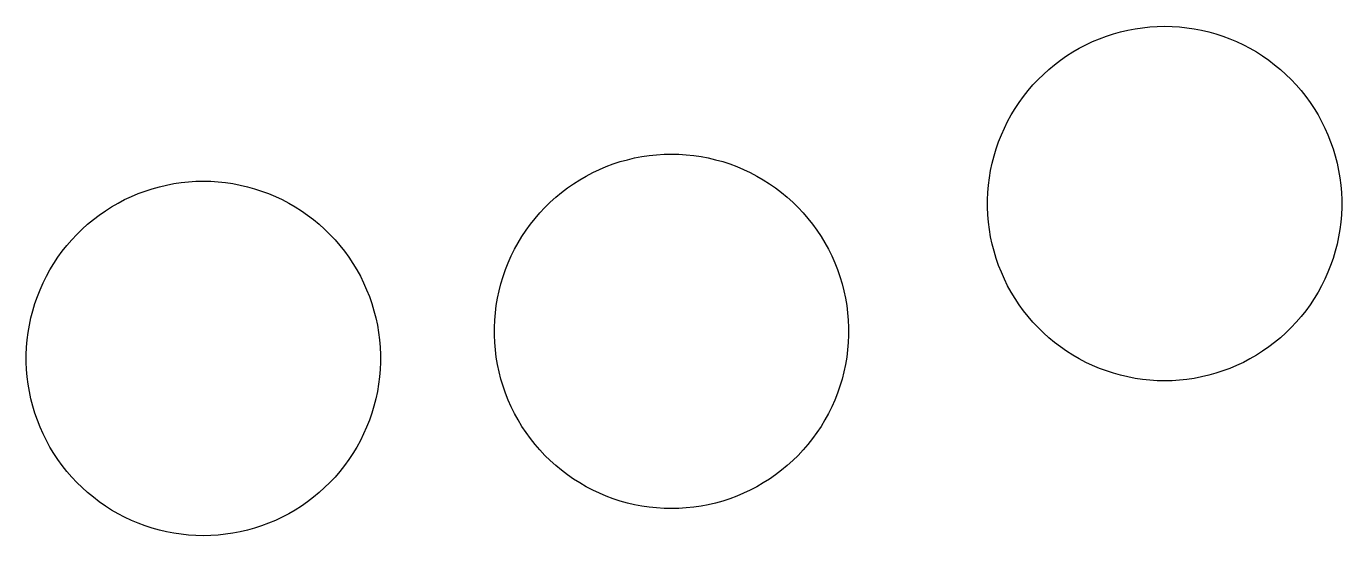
# Model space of a CAD drawing. Header units: metres. Extents: x -102 to 102, y -50 to 50.
# Drawn here: x -86.52 to -74.63, y 2.73 to 7.32 of the extents above; entities that cross this region are included whole.
import ezdxf

# ---------------------------------------------------------------- set-up
doc = ezdxf.new("R2010")
doc.units = ezdxf.units.M

msp = doc.modelspace()

# ---------------------------------------------------------------- linework, layer by layer
for p, q in [((-76.7596, 7.23378), (-76.6959, 7.25449)), ((-76.6959, 7.25449), (-76.6313, 7.27251)), ((-76.6313, 7.27251), (-76.5661, 7.28781)), ((-76.5661, 7.28781), (-76.5003, 7.30037)), ((-76.5003, 7.30037), (-76.434, 7.31015)), ((-76.434, 7.31015), (-76.3673, 7.31717)), ((-76.3673, 7.31717), (-76.3004, 7.32137)), ((-76.3004, 7.32137), (-76.2334, 7.32277)), ((-76.2334, 7.32277), (-76.1664, 7.32137)), ((-76.1664, 7.32137), (-76.0995, 7.31717)), ((-76.0995, 7.31717), (-76.0329, 7.31015)), ((-76.0329, 7.31015), (-75.9666, 7.30037)), ((-75.9666, 7.30037), (-75.9008, 7.28781)), ((-75.9008, 7.28781), (-75.8355, 7.27251)), ((-75.8355, 7.27251), (-75.771, 7.25449)), ((-75.771, 7.25449), (-75.7072, 7.23378)), ((-77.0042, 7.12486), (-76.9449, 7.15591)), ((-76.9449, 7.15591), (-76.8842, 7.18445)), ((-76.8842, 7.18445), (-76.8224, 7.21042)), ((-76.8224, 7.21042), (-76.7596, 7.23378)), ((-75.7072, 7.23378), (-75.6444, 7.21042)), ((-75.6444, 7.21042), (-75.5827, 7.18445)), ((-75.5827, 7.18445), (-75.522, 7.15591)), ((-75.522, 7.15591), (-75.4626, 7.12486)), ((-77.2273, 6.97668), (-77.1739, 7.0172)), ((-77.1739, 7.0172), (-77.1189, 7.05545)), ((-77.1189, 7.05545), (-77.0623, 7.09135)), ((-77.0623, 7.09135), (-77.0042, 7.12486)), ((-75.4626, 7.12486), (-75.4046, 7.09135)), ((-75.4046, 7.09135), (-75.348, 7.05545)), ((-75.348, 7.05545), (-75.293, 7.0172)), ((-75.293, 7.0172), (-75.2396, 6.97668)), ((-77.3287, 6.88913), (-77.2789, 6.93396)), ((-77.2789, 6.93396), (-77.2273, 6.97668)), ((-75.2396, 6.97668), (-75.188, 6.93396)), ((-75.188, 6.93396), (-75.1382, 6.88913)), ((-77.4663, 6.74265), (-77.4225, 6.79338)), ((-77.4225, 6.79338), (-77.3766, 6.84224)), ((-77.3766, 6.84224), (-77.3287, 6.88913)), ((-75.1382, 6.88913), (-75.0903, 6.84224)), ((-75.0903, 6.84224), (-75.0444, 6.79338)), ((-75.0444, 6.79338), (-75.0006, 6.74265)), ((-77.5473, 6.63591), (-77.5079, 6.69012)), ((-77.5079, 6.69012), (-77.4663, 6.74265)), ((-75.0006, 6.74265), (-74.959, 6.69012)), ((-74.959, 6.69012), (-74.9196, 6.63591)), ((-77.6191, 6.52277), (-77.5844, 6.58009)), ((-77.5844, 6.58009), (-77.5473, 6.63591)), ((-74.9196, 6.63591), (-74.8825, 6.58009)), ((-74.8825, 6.58009), (-74.8478, 6.52277)), ((-77.6812, 6.40402), (-77.6514, 6.46405)), ((-77.6514, 6.46405), (-77.6191, 6.52277)), ((-74.8478, 6.52277), (-74.8155, 6.46405)), ((-74.8155, 6.46405), (-74.7857, 6.40402)), ((-77.7331, 6.28049), (-77.7084, 6.3428)), ((-77.7084, 6.3428), (-77.6812, 6.40402)), ((-74.7857, 6.40402), (-74.7585, 6.3428)), ((-74.7585, 6.3428), (-74.7338, 6.28049)), ((-77.7745, 6.15305), (-77.7551, 6.21719)), ((-77.7551, 6.21719), (-77.7331, 6.28049)), ((-74.7338, 6.28049), (-74.7117, 6.21719)), ((-74.7117, 6.21719), (-74.6924, 6.15305)), ((-81.2774, 6.0571), (-81.2146, 6.08046)), ((-81.2146, 6.08046), (-81.1508, 6.10117)), ((-81.1508, 6.10117), (-81.0863, 6.11919)), ((-81.0863, 6.11919), (-81.021, 6.13449)), ((-81.021, 6.13449), (-80.9552, 6.14705)), ((-80.9552, 6.14705), (-80.8889, 6.15683)), ((-80.8889, 6.15683), (-80.8223, 6.16383)), ((-80.8223, 6.16383), (-80.7554, 6.16805)), ((-80.7554, 6.16805), (-80.6884, 6.16945)), ((-80.6884, 6.16945), (-80.6214, 6.16805)), ((-80.6214, 6.16805), (-80.5545, 6.16383)), ((-80.5545, 6.16383), (-80.4878, 6.15683)), ((-80.4878, 6.15683), (-80.4215, 6.14705)), ((-80.4215, 6.14705), (-80.3557, 6.13449)), ((-80.3557, 6.13449), (-80.2905, 6.11919)), ((-80.2905, 6.11919), (-80.2259, 6.10117)), ((-80.2259, 6.10117), (-80.1622, 6.08046)), ((-80.1622, 6.08046), (-80.0994, 6.0571)), ((-77.8051, 6.02258), (-77.7912, 6.08813)), ((-77.7912, 6.08813), (-77.7745, 6.15305)), ((-74.6924, 6.15305), (-74.6757, 6.08813)), ((-74.6757, 6.08813), (-74.6618, 6.02258)), ((-81.5172, 5.93803), (-81.4592, 5.97154)), ((-81.4592, 5.97154), (-81.3998, 6.00259)), ((-81.3998, 6.00259), (-81.3391, 6.03113)), ((-81.3391, 6.03113), (-81.2774, 6.0571)), ((-80.0994, 6.0571), (-80.0376, 6.03113)), ((-80.0376, 6.03113), (-79.9769, 6.00259)), ((-79.9769, 6.00259), (-79.9176, 5.97154)), ((-79.9176, 5.97154), (-79.8595, 5.93803)), ((-77.8247, 5.89001), (-77.8163, 5.95651)), ((-77.8163, 5.95651), (-77.8051, 6.02258)), ((-74.6618, 6.02258), (-74.6506, 5.95651)), ((-74.6506, 5.95651), (-74.6422, 5.89001)), ((-85.506, 5.8129), (-85.4432, 5.83626)), ((-85.4432, 5.83626), (-85.3795, 5.85696)), ((-85.3795, 5.85696), (-85.3149, 5.87498)), ((-85.3149, 5.87498), (-85.2497, 5.89029)), ((-85.2497, 5.89029), (-85.1839, 5.90285)), ((-85.1839, 5.90285), (-85.1176, 5.91264)), ((-85.1176, 5.91264), (-85.0509, 5.91965)), ((-85.0509, 5.91965), (-84.984, 5.92386)), ((-84.984, 5.92386), (-84.917, 5.92525)), ((-84.917, 5.92525), (-84.85, 5.92386)), ((-84.85, 5.92386), (-84.7832, 5.91965)), ((-84.7832, 5.91965), (-84.7165, 5.91264)), ((-84.7165, 5.91264), (-84.6502, 5.90285)), ((-84.6502, 5.90285), (-84.5844, 5.89029)), ((-84.5844, 5.89029), (-84.5191, 5.87498)), ((-84.5191, 5.87498), (-84.4546, 5.85696)), ((-84.4546, 5.85696), (-84.3909, 5.83626)), ((-84.3909, 5.83626), (-84.328, 5.8129)), ((-81.7338, 5.78064), (-81.6822, 5.82336)), ((-81.6822, 5.82336), (-81.6288, 5.86388)), ((-81.6288, 5.86388), (-81.5738, 5.90213)), ((-81.5738, 5.90213), (-81.5172, 5.93803)), ((-79.8595, 5.93803), (-79.8029, 5.90213)), ((-79.8029, 5.90213), (-79.7479, 5.86388)), ((-79.7479, 5.86388), (-79.6945, 5.82336)), ((-79.6945, 5.82336), (-79.6429, 5.78064)), ((-77.8331, 5.75629), (-77.8303, 5.82324)), ((-77.8303, 5.82324), (-77.8247, 5.89001)), ((-74.6422, 5.89001), (-74.6366, 5.82324)), ((-74.6366, 5.82324), (-74.6338, 5.75629)), ((-85.7459, 5.69383), (-85.6879, 5.72734)), ((-85.6879, 5.72734), (-85.6285, 5.75839)), ((-85.6285, 5.75839), (-85.5678, 5.78693)), ((-85.5678, 5.78693), (-85.506, 5.8129)), ((-84.328, 5.8129), (-84.2663, 5.78693)), ((-84.2663, 5.78693), (-84.2056, 5.75839)), ((-84.2056, 5.75839), (-84.1462, 5.72734)), ((-84.1462, 5.72734), (-84.0882, 5.69383)), ((-81.8315, 5.68892), (-81.7836, 5.73579)), ((-81.7836, 5.73579), (-81.7338, 5.78064)), ((-79.6429, 5.78064), (-79.5931, 5.73579)), ((-79.5931, 5.73579), (-79.5452, 5.68892)), ((-77.8331, 5.68927), (-77.8331, 5.75629)), ((-74.6338, 5.75629), (-74.6338, 5.68927)), ((-85.9109, 5.57916), (-85.8575, 5.61967)), ((-85.8575, 5.61967), (-85.8025, 5.65793)), ((-85.8025, 5.65793), (-85.7459, 5.69383)), ((-84.0882, 5.69383), (-84.0316, 5.65793)), ((-84.0316, 5.65793), (-83.9766, 5.61967)), ((-83.9766, 5.61967), (-83.9232, 5.57916)), ((-81.9628, 5.5368), (-81.9212, 5.58932)), ((-81.9212, 5.58932), (-81.8774, 5.64006)), ((-81.8774, 5.64006), (-81.8315, 5.68892)), ((-79.5452, 5.68892), (-79.4993, 5.64006)), ((-79.4993, 5.64006), (-79.4555, 5.58932)), ((-79.4555, 5.58932), (-79.4139, 5.5368)), ((-77.8303, 5.62231), (-77.8331, 5.68927)), ((-77.8247, 5.55553), (-77.8303, 5.62231)), ((-74.6366, 5.62231), (-74.6422, 5.55553)), ((-74.6338, 5.68927), (-74.6366, 5.62231)), ((-86.0602, 5.44472), (-86.0123, 5.49161)), ((-86.0123, 5.49161), (-85.9625, 5.53645)), ((-85.9625, 5.53645), (-85.9109, 5.57916)), ((-83.9232, 5.57916), (-83.8716, 5.53645)), ((-83.8716, 5.53645), (-83.8218, 5.49161)), ((-83.8218, 5.49161), (-83.7739, 5.44472)), ((-82.0393, 5.42677), (-82.0022, 5.48259)), ((-82.0022, 5.48259), (-81.9628, 5.5368)), ((-79.4139, 5.5368), (-79.3745, 5.48259)), ((-79.3745, 5.48259), (-79.3374, 5.42677)), ((-77.8163, 5.48904), (-77.8247, 5.55553)), ((-77.8051, 5.42296), (-77.8163, 5.48904)), ((-74.6506, 5.48904), (-74.6618, 5.42296)), ((-74.6422, 5.55553), (-74.6506, 5.48904)), ((-86.1499, 5.34514), (-86.1061, 5.39586)), ((-86.1061, 5.39586), (-86.0602, 5.44472)), ((-83.7739, 5.44472), (-83.728, 5.39586)), ((-83.728, 5.39586), (-83.6842, 5.34514)), ((-82.1063, 5.31073), (-82.074, 5.36945)), ((-82.074, 5.36945), (-82.0393, 5.42677)), ((-79.3374, 5.42677), (-79.3027, 5.36945)), ((-79.3027, 5.36945), (-79.2704, 5.31073)), ((-77.7912, 5.35741), (-77.8051, 5.42296)), ((-77.7745, 5.2925), (-77.7912, 5.35741)), ((-74.6757, 5.35741), (-74.6924, 5.2925)), ((-74.6618, 5.42296), (-74.6757, 5.35741)), ((-86.268, 5.18257), (-86.2309, 5.2384)), ((-86.2309, 5.2384), (-86.1915, 5.29262)), ((-86.1915, 5.29262), (-86.1499, 5.34514)), ((-83.6842, 5.34514), (-83.6426, 5.29262)), ((-83.6426, 5.29262), (-83.6032, 5.2384)), ((-83.6032, 5.2384), (-83.5661, 5.18257)), ((-82.1633, 5.18947), (-82.1361, 5.2507)), ((-82.1361, 5.2507), (-82.1063, 5.31073)), ((-79.2704, 5.31073), (-79.2406, 5.2507)), ((-79.2406, 5.2507), (-79.2134, 5.18947)), ((-77.7551, 5.22835), (-77.7745, 5.2925)), ((-74.6924, 5.2925), (-74.7117, 5.22835)), ((-86.335, 5.06653), (-86.3027, 5.12526)), ((-86.3027, 5.12526), (-86.268, 5.18257)), ((-83.5661, 5.18257), (-83.5314, 5.12526)), ((-83.5314, 5.12526), (-83.4991, 5.06653)), ((-82.2101, 5.06387), (-82.188, 5.12717)), ((-82.188, 5.12717), (-82.1633, 5.18947)), ((-79.2134, 5.18947), (-79.1887, 5.12717)), ((-79.1887, 5.12717), (-79.1667, 5.06387)), ((-77.7331, 5.16505), (-77.7551, 5.22835)), ((-77.7084, 5.10275), (-77.7331, 5.16505)), ((-74.7338, 5.16505), (-74.7585, 5.10275)), ((-74.7117, 5.22835), (-74.7338, 5.16505)), ((-86.392, 4.94528), (-86.3648, 5.0065)), ((-86.3648, 5.0065), (-86.335, 5.06653)), ((-83.4991, 5.06653), (-83.4693, 5.0065)), ((-83.4693, 5.0065), (-83.4421, 4.94528)), ((-82.2461, 4.93481), (-82.2294, 4.99973)), ((-82.2294, 4.99973), (-82.2101, 5.06387)), ((-79.1667, 5.06387), (-79.1473, 4.99973)), ((-79.1473, 4.99973), (-79.1306, 4.93481)), ((-77.6812, 5.04152), (-77.7084, 5.10275)), ((-77.6514, 4.98151), (-77.6812, 5.04152)), ((-74.7857, 5.04152), (-74.8155, 4.98151)), ((-74.7585, 5.10275), (-74.7857, 5.04152)), ((-86.4387, 4.81969), (-86.4167, 4.88297)), ((-86.4167, 4.88297), (-86.392, 4.94528)), ((-83.4421, 4.94528), (-83.4174, 4.88297)), ((-83.4174, 4.88297), (-83.3954, 4.81969)), ((-82.26, 4.86926), (-82.2461, 4.93481)), ((-79.1306, 4.93481), (-79.1167, 4.86926)), ((-77.6191, 4.92278), (-77.6514, 4.98151)), ((-77.5844, 4.86545), (-77.6191, 4.92278)), ((-74.8478, 4.92278), (-74.8825, 4.86545)), ((-74.8155, 4.98151), (-74.8478, 4.92278)), ((-86.4748, 4.69061), (-86.4581, 4.75552)), ((-86.4581, 4.75552), (-86.4387, 4.81969)), ((-83.3954, 4.81969), (-83.376, 4.75552)), ((-83.376, 4.75552), (-83.3593, 4.69061)), ((-82.2796, 4.73669), (-82.2712, 4.80318)), ((-82.2712, 4.80318), (-82.26, 4.86926)), ((-79.1167, 4.86926), (-79.1055, 4.80318)), ((-79.1055, 4.80318), (-79.0971, 4.73669)), ((-77.5473, 4.80963), (-77.5844, 4.86545)), ((-77.5079, 4.75542), (-77.5473, 4.80963)), ((-77.4663, 4.7029), (-77.5079, 4.75542)), ((-74.959, 4.75542), (-75.0006, 4.7029)), ((-74.9196, 4.80963), (-74.959, 4.75542)), ((-74.8825, 4.86545), (-74.9196, 4.80963)), ((-86.4887, 4.62506), (-86.4748, 4.69061)), ((-83.3593, 4.69061), (-83.3454, 4.62506)), ((-82.288, 4.60295), (-82.2852, 4.66992)), ((-82.2852, 4.66992), (-82.2796, 4.73669)), ((-79.0971, 4.73669), (-79.0915, 4.66992)), ((-79.0915, 4.66992), (-79.0887, 4.60295)), ((-77.4225, 4.65216), (-77.4663, 4.7029)), ((-77.3766, 4.60332), (-77.4225, 4.65216)), ((-75.0444, 4.65216), (-75.0903, 4.60332)), ((-75.0006, 4.7029), (-75.0444, 4.65216)), ((-86.5083, 4.49251), (-86.4999, 4.55899)), ((-86.4999, 4.55899), (-86.4887, 4.62506)), ((-83.3454, 4.62506), (-83.3342, 4.55899)), ((-83.3342, 4.55899), (-83.3258, 4.49251)), ((-82.288, 4.53595), (-82.288, 4.60295)), ((-82.2852, 4.46898), (-82.288, 4.53595)), ((-79.0887, 4.53595), (-79.0915, 4.46898)), ((-79.0887, 4.60295), (-79.0887, 4.53595)), ((-77.3287, 4.55643), (-77.3766, 4.60332)), ((-77.2789, 4.51158), (-77.3287, 4.55643)), ((-75.1382, 4.55643), (-75.188, 4.51158)), ((-75.0903, 4.60332), (-75.1382, 4.55643)), ((-86.5167, 4.35876), (-86.5139, 4.42572)), ((-86.5139, 4.42572), (-86.5083, 4.49251)), ((-83.3258, 4.49251), (-83.3202, 4.42572)), ((-83.3202, 4.42572), (-83.3174, 4.35876)), ((-82.2796, 4.40221), (-82.2852, 4.46898)), ((-82.2712, 4.33572), (-82.2796, 4.40221)), ((-79.0971, 4.40221), (-79.1055, 4.33572)), ((-79.0915, 4.46898), (-79.0971, 4.40221)), ((-77.2273, 4.46886), (-77.2789, 4.51158)), ((-77.1739, 4.42834), (-77.2273, 4.46886)), ((-77.1189, 4.39011), (-77.1739, 4.42834)), ((-75.293, 4.42834), (-75.348, 4.39011)), ((-75.2396, 4.46886), (-75.293, 4.42834)), ((-75.188, 4.51158), (-75.2396, 4.46886)), ((-86.5167, 4.29175), (-86.5167, 4.35876)), ((-86.5139, 4.22479), (-86.5167, 4.29175)), ((-83.3174, 4.29175), (-83.3202, 4.22479)), ((-83.3174, 4.35876), (-83.3174, 4.29175)), ((-82.26, 4.26964), (-82.2712, 4.33572)), ((-79.1055, 4.33572), (-79.1167, 4.26964)), ((-77.0623, 4.35419), (-77.1189, 4.39011)), ((-77.0042, 4.32068), (-77.0623, 4.35419)), ((-76.9449, 4.28963), (-77.0042, 4.32068)), ((-76.8842, 4.26111), (-76.9449, 4.28963)), ((-75.522, 4.28963), (-75.5827, 4.26111)), ((-75.4626, 4.32068), (-75.522, 4.28963)), ((-75.4046, 4.35419), (-75.4626, 4.32068)), ((-75.348, 4.39011), (-75.4046, 4.35419)), ((-86.5083, 4.158), (-86.5139, 4.22479)), ((-83.3202, 4.22479), (-83.3258, 4.158)), ((-82.2461, 4.20409), (-82.26, 4.26964)), ((-82.2294, 4.13918), (-82.2461, 4.20409)), ((-79.1306, 4.20409), (-79.1473, 4.13918)), ((-79.1167, 4.26964), (-79.1306, 4.20409)), ((-76.8224, 4.23514), (-76.8842, 4.26111)), ((-76.7596, 4.21178), (-76.8224, 4.23514)), ((-76.6959, 4.19106), (-76.7596, 4.21178)), ((-76.6313, 4.17303), (-76.6959, 4.19106)), ((-76.5661, 4.15773), (-76.6313, 4.17303)), ((-75.8355, 4.17303), (-75.9008, 4.15773)), ((-75.771, 4.19106), (-75.8355, 4.17303)), ((-75.7072, 4.21178), (-75.771, 4.19106)), ((-75.6444, 4.23514), (-75.7072, 4.21178)), ((-75.5827, 4.26111), (-75.6444, 4.23514)), ((-86.4999, 4.09152), (-86.5083, 4.158)), ((-86.4887, 4.02545), (-86.4999, 4.09152)), ((-83.3342, 4.09152), (-83.3454, 4.02545)), ((-83.3258, 4.158), (-83.3342, 4.09152)), ((-82.2101, 4.07503), (-82.2294, 4.13918)), ((-82.188, 4.01173), (-82.2101, 4.07503)), ((-79.1667, 4.07503), (-79.1887, 4.01173)), ((-79.1473, 4.13918), (-79.1667, 4.07503)), ((-76.5003, 4.14519), (-76.5661, 4.15773)), ((-76.434, 4.13539), (-76.5003, 4.14519)), ((-76.3673, 4.12839), (-76.434, 4.13539)), ((-76.3004, 4.12418), (-76.3673, 4.12839)), ((-76.2334, 4.12277), (-76.3004, 4.12418)), ((-76.1664, 4.12418), (-76.2334, 4.12277)), ((-76.0995, 4.12839), (-76.1664, 4.12418)), ((-76.0329, 4.13539), (-76.0995, 4.12839)), ((-75.9666, 4.14519), (-76.0329, 4.13539)), ((-75.9008, 4.15773), (-75.9666, 4.14519)), ((-86.4748, 3.9599), (-86.4887, 4.02545)), ((-86.4581, 3.89499), (-86.4748, 3.9599)), ((-83.3593, 3.9599), (-83.376, 3.89499)), ((-83.3454, 4.02545), (-83.3593, 3.9599)), ((-82.1633, 3.94943), (-82.188, 4.01173)), ((-82.1361, 3.8882), (-82.1633, 3.94943)), ((-79.2134, 3.94943), (-79.2406, 3.8882)), ((-79.1887, 4.01173), (-79.2134, 3.94943)), ((-86.4387, 3.83083), (-86.4581, 3.89499)), ((-86.4167, 3.76753), (-86.4387, 3.83083)), ((-83.3954, 3.83083), (-83.4174, 3.76753)), ((-83.376, 3.89499), (-83.3954, 3.83083)), ((-82.1063, 3.82817), (-82.1361, 3.8882)), ((-82.074, 3.76945), (-82.1063, 3.82817)), ((-79.2704, 3.82817), (-79.3027, 3.76945)), ((-79.2406, 3.8882), (-79.2704, 3.82817)), ((-86.392, 3.70523), (-86.4167, 3.76753)), ((-86.3648, 3.64401), (-86.392, 3.70523)), ((-83.4421, 3.70523), (-83.4693, 3.64401)), ((-83.4174, 3.76753), (-83.4421, 3.70523)), ((-82.0393, 3.71213), (-82.074, 3.76945)), ((-82.0022, 3.65631), (-82.0393, 3.71213)), ((-79.3374, 3.71213), (-79.3745, 3.65631)), ((-79.3027, 3.76945), (-79.3374, 3.71213)), ((-86.335, 3.58398), (-86.3648, 3.64401)), ((-86.3027, 3.52525), (-86.335, 3.58398)), ((-83.4991, 3.58398), (-83.5314, 3.52525)), ((-83.4693, 3.64401), (-83.4991, 3.58398)), ((-81.9628, 3.6021), (-82.0022, 3.65631)), ((-81.9212, 3.54958), (-81.9628, 3.6021)), ((-79.4139, 3.6021), (-79.4555, 3.54958)), ((-79.3745, 3.65631), (-79.4139, 3.6021)), ((-86.268, 3.46793), (-86.3027, 3.52525)), ((-86.2309, 3.41211), (-86.268, 3.46793)), ((-83.5661, 3.46793), (-83.6032, 3.41211)), ((-83.5314, 3.52525), (-83.5661, 3.46793)), ((-81.8774, 3.49884), (-81.9212, 3.54958)), ((-81.8315, 3.44998), (-81.8774, 3.49884)), ((-81.7836, 3.40311), (-81.8315, 3.44998)), ((-79.5452, 3.44998), (-79.5931, 3.40311)), ((-79.4993, 3.49884), (-79.5452, 3.44998)), ((-79.4555, 3.54958), (-79.4993, 3.49884)), ((-86.1915, 3.35789), (-86.2309, 3.41211)), ((-86.1499, 3.30537), (-86.1915, 3.35789)), ((-83.6426, 3.35789), (-83.6842, 3.30537)), ((-83.6032, 3.41211), (-83.6426, 3.35789)), ((-81.7338, 3.35826), (-81.7836, 3.40311)), ((-81.6822, 3.31554), (-81.7338, 3.35826)), ((-79.6429, 3.35826), (-79.6945, 3.31554)), ((-79.5931, 3.40311), (-79.6429, 3.35826)), ((-86.1061, 3.25464), (-86.1499, 3.30537)), ((-86.0602, 3.2058), (-86.1061, 3.25464)), ((-83.728, 3.25464), (-83.7739, 3.2058)), ((-83.6842, 3.30537), (-83.728, 3.25464)), ((-81.6288, 3.27502), (-81.6822, 3.31554)), ((-81.5738, 3.23677), (-81.6288, 3.27502)), ((-81.5172, 3.20087), (-81.5738, 3.23677)), ((-79.8029, 3.23677), (-79.8595, 3.20087)), ((-79.7479, 3.27502), (-79.8029, 3.23677)), ((-79.6945, 3.31554), (-79.7479, 3.27502)), ((-86.0123, 3.15891), (-86.0602, 3.2058)), ((-85.9625, 3.11406), (-86.0123, 3.15891)), ((-85.9109, 3.07135), (-85.9625, 3.11406)), ((-83.8716, 3.11406), (-83.9232, 3.07135)), ((-83.8218, 3.15891), (-83.8716, 3.11406)), ((-83.7739, 3.2058), (-83.8218, 3.15891)), ((-81.4592, 3.16736), (-81.5172, 3.20087)), ((-81.3998, 3.13631), (-81.4592, 3.16736)), ((-81.3391, 3.10777), (-81.3998, 3.13631)), ((-81.2774, 3.0818), (-81.3391, 3.10777)), ((-80.0376, 3.10777), (-80.0994, 3.0818)), ((-79.9769, 3.13631), (-80.0376, 3.10777)), ((-79.9176, 3.16736), (-79.9769, 3.13631)), ((-79.8595, 3.20087), (-79.9176, 3.16736)), ((-85.8575, 3.03082), (-85.9109, 3.07135)), ((-85.8025, 2.99258), (-85.8575, 3.03082)), ((-85.7459, 2.95667), (-85.8025, 2.99258)), ((-84.0316, 2.99258), (-84.0882, 2.95667)), ((-83.9766, 3.03082), (-84.0316, 2.99258)), ((-83.9232, 3.07135), (-83.9766, 3.03082)), ((-81.2146, 3.05844), (-81.2774, 3.0818)), ((-81.1508, 3.03773), (-81.2146, 3.05844)), ((-81.0863, 3.01971), (-81.1508, 3.03773)), ((-81.021, 3.00441), (-81.0863, 3.01971)), ((-80.9552, 2.99185), (-81.021, 3.00441)), ((-80.8889, 2.98207), (-80.9552, 2.99185)), ((-80.8223, 2.97507), (-80.8889, 2.98207)), ((-80.7554, 2.97086), (-80.8223, 2.97507)), ((-80.6884, 2.96945), (-80.7554, 2.97086)), ((-80.6214, 2.97086), (-80.6884, 2.96945)), ((-80.5545, 2.97507), (-80.6214, 2.97086)), ((-80.4878, 2.98207), (-80.5545, 2.97507)), ((-80.4215, 2.99185), (-80.4878, 2.98207)), ((-80.3557, 3.00441), (-80.4215, 2.99185)), ((-80.2905, 3.01971), (-80.3557, 3.00441)), ((-80.2259, 3.03773), (-80.2905, 3.01971)), ((-80.1622, 3.05844), (-80.2259, 3.03773)), ((-80.0994, 3.0818), (-80.1622, 3.05844)), ((-85.6879, 2.92316), (-85.7459, 2.95667)), ((-85.6285, 2.89212), (-85.6879, 2.92316)), ((-85.5678, 2.86359), (-85.6285, 2.89212)), ((-85.506, 2.83762), (-85.5678, 2.86359)), ((-84.2663, 2.86359), (-84.328, 2.83762)), ((-84.2056, 2.89212), (-84.2663, 2.86359)), ((-84.1462, 2.92316), (-84.2056, 2.89212)), ((-84.0882, 2.95667), (-84.1462, 2.92316)), ((-85.4432, 2.81425), (-85.506, 2.83762)), ((-85.3795, 2.79355), (-85.4432, 2.81425)), ((-85.3149, 2.77553), (-85.3795, 2.79355)), ((-85.2497, 2.76022), (-85.3149, 2.77553)), ((-85.1839, 2.74767), (-85.2497, 2.76022)), ((-85.1176, 2.73787), (-85.1839, 2.74767)), ((-85.0509, 2.73087), (-85.1176, 2.73787)), ((-84.7165, 2.73787), (-84.7832, 2.73087)), ((-84.6502, 2.74767), (-84.7165, 2.73787)), ((-84.5844, 2.76022), (-84.6502, 2.74767)), ((-84.5191, 2.77553), (-84.5844, 2.76022)), ((-84.4546, 2.79355), (-84.5191, 2.77553)), ((-84.3909, 2.81425), (-84.4546, 2.79355)), ((-84.328, 2.83762), (-84.3909, 2.81425)), ((-84.984, 2.72665), (-85.0509, 2.73087)), ((-84.917, 2.72525), (-84.984, 2.72665)), ((-84.85, 2.72665), (-84.917, 2.72525)), ((-84.7832, 2.73087), (-84.85, 2.72665))]:
    msp.add_line(p, q)

doc.saveas('drawing.dxf')
